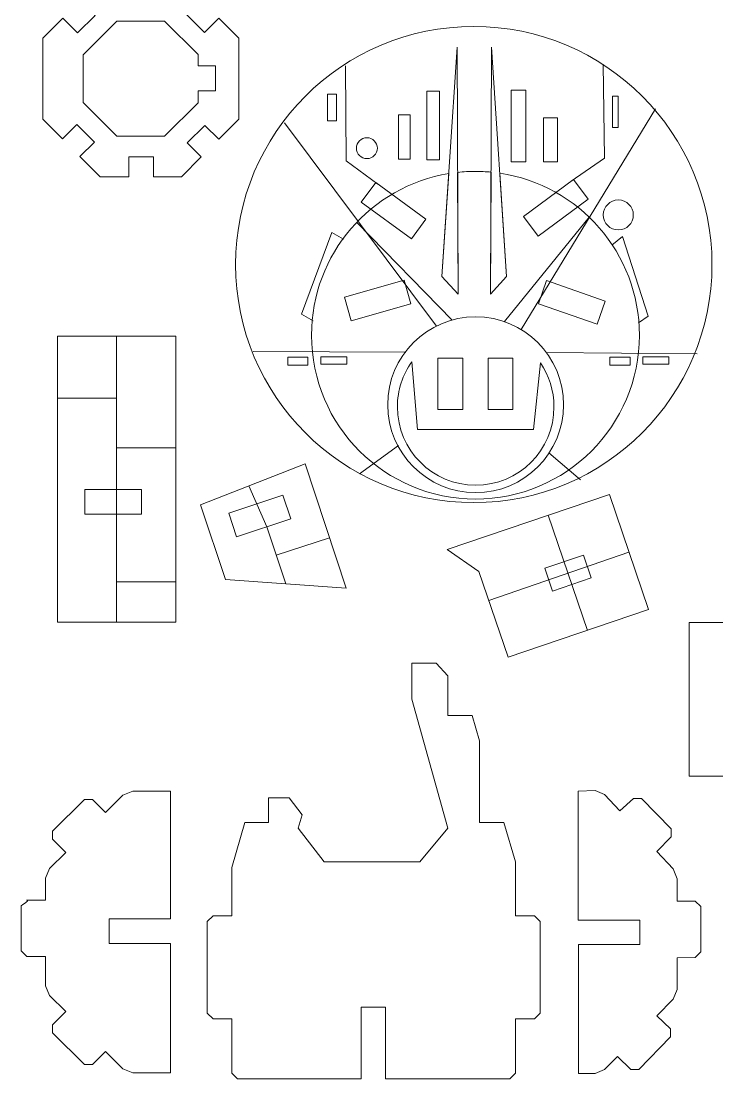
# Model space of a CAD drawing. Header units: millimetres. Extents: x -90 to 353, y 0 to 263.
# Drawn here: x 115.1 to 208.8, y 0 to 142.6 of the extents above; entities that cross this region are included whole.
import ezdxf

# ---------------------------------------------------------------- set-up
doc = ezdxf.new("R2010")
doc.units = ezdxf.units.MM
doc.layers.add('Layer 1', color=7, linetype='Continuous')

msp = doc.modelspace()

# ---------------------------------------------------------------- linework, layer by layer
at = {"layer": 'Layer 1', "color": 114, "lineweight": 20}
for points in [[(156.4, 129.14), (157.59, 129.14), (157.59, 132.71), (156.4, 132.71), (156.4, 129.14)], [(169.76, 123.85), (171.48, 123.85), (171.48, 133.11), (169.76, 133.11), (169.76, 123.85)], [(181.14, 123.58), (183.12, 123.58), (183.12, 133.24), (181.14, 133.24), (181.14, 123.58)], [(194.77, 128.21), (195.56, 128.21), (195.56, 132.45), (194.77, 132.45), (194.77, 128.21)], [(165.93, 123.98), (167.51, 123.98), (167.51, 129.93), (165.93, 129.93), (165.93, 123.98)], [(185.5, 123.58), (187.36, 123.58), (187.36, 129.54), (185.5, 129.54), (185.5, 123.58)], [(151.04, 96.2), (153.75, 96.2), (153.75, 97.26), (151.04, 97.26), (151.04, 96.2)], [(155.47, 96.33), (158.98, 96.33), (158.98, 97.32), (155.47, 97.32), (155.47, 96.33)], [(194.43, 96.2), (197.15, 96.2), (197.15, 97.26), (194.43, 97.26), (194.43, 96.2)], [(198.87, 96.33), (202.37, 96.33), (202.37, 97.32), (198.87, 97.32), (198.87, 96.33)]]:
    msp.add_lwpolyline(points, close=True, dxfattribs=at)
at = {"layer": 'Layer 1', "color": 240, "lineweight": 20}
for points in [[(171.26, 90.22), (174.6, 90.22), (174.6, 97.14), (171.26, 97.14), (171.26, 90.22)], [(178.01, 90.22), (181.35, 90.22), (181.35, 97.14), (178.01, 97.14), (178.01, 90.22)]]:
    msp.add_lwpolyline(points, close=True, dxfattribs=at)
at = {"layer": 'Layer 1', "color": 250, "lineweight": 20}
msp.add_ellipse((176.09, 109.76), major_axis=(0, 32.09), ratio=1, dxfattribs=at)
at = {"layer": 'Layer 1', "color": 114, "lineweight": 20}
for centre, major_axis in [((161.69, 125.44), (0, 1.41)), ((195.56, 116.44), (0, 2.02)), ((176.34, 90.86), (0, 11.85))]:
    msp.add_ellipse(centre, major_axis=major_axis, ratio=1, dxfattribs=at)
at = {"layer": 'Layer 1', "color": 250, "lineweight": 20}
for points, knots in [([(122.72, 140.99), (122.72, 140.99), (120.74, 142.98), (120.74, 142.98), (120.74, 142.98), (120.74, 142.98), (118.03, 140.27), (118.03, 140.27), (118.03, 140.27), (118.03, 140.27), (118.03, 129.34), (118.03, 129.34), (118.03, 129.34), (118.03, 129.34), (120.67, 126.7), (120.67, 126.7), (120.67, 126.7), (120.67, 126.7), (122.62, 128.64), (122.62, 128.64), (122.62, 128.64), (122.62, 128.64), (124.97, 126.27), (124.97, 126.27), (124.97, 126.27), (124.97, 126.27), (123.03, 124.34), (123.03, 124.34), (123.03, 124.34), (123.03, 124.34), (125.76, 121.6), (125.76, 121.6), (125.76, 121.6), (125.76, 121.6), (129.61, 121.6), (129.61, 121.6), (129.61, 121.6), (129.61, 121.6), (129.61, 124.28), (129.61, 124.28), (129.61, 124.28), (129.61, 124.28), (132.95, 124.28), (132.95, 124.28), (132.95, 124.28), (132.95, 124.28), (132.95, 121.6), (132.95, 121.6), (132.95, 121.6), (132.95, 121.6), (136.69, 121.6), (136.69, 121.6), (136.69, 121.6), (136.69, 121.6), (139.37, 124.28), (139.37, 124.28), (139.37, 124.28), (139.37, 124.28), (137.49, 126.17), (137.49, 126.17), (137.49, 126.17), (137.49, 126.17), (139.86, 128.52), (139.86, 128.52), (139.86, 128.52), (139.86, 128.52), (141.73, 126.64), (141.73, 126.64), (141.73, 126.64), (141.73, 126.64), (144.43, 129.34), (144.43, 129.34), (144.43, 129.34), (144.43, 129.34), (144.43, 140.27), (144.43, 140.27), (144.43, 140.27), (144.43, 140.27), (141.73, 142.96), (141.73, 142.96), (141.73, 142.96), (141.73, 142.96), (139.79, 141.04), (139.79, 141.04), (139.79, 141.04), (139.79, 141.04), (137.44, 143.41), (137.44, 143.41), (137.44, 143.41), (137.44, 143.41), (139.37, 145.32), (139.37, 145.32), (139.37, 145.32), (139.37, 145.32), (136.69, 148), (136.69, 148), (136.69, 148), (136.69, 148), (132.88, 148), (132.88, 148), (132.88, 148), (132.88, 148), (132.88, 145.2), (132.88, 145.2), (132.88, 145.2), (132.88, 145.2), (129.54, 145.2), (129.54, 145.2), (129.54, 145.2), (129.54, 145.2), (129.54, 148), (129.54, 148), (129.54, 148), (129.54, 148), (125.76, 148), (125.76, 148), (125.76, 148), (125.76, 148), (123.1, 145.34), (123.1, 145.34), (123.1, 145.34), (123.1, 145.34), (125.09, 143.34), (125.09, 143.34), (125.09, 143.34), (125.09, 143.34), (122.72, 140.99), (122.72, 140.99)], [0, 0, 0, 0, 0.030303, 0.030303, 0.030303, 0.030303, 0.060606, 0.060606, 0.060606, 0.060606, 0.090909, 0.090909, 0.090909, 0.090909, 0.121212, 0.121212, 0.121212, 0.121212, 0.151515, 0.151515, 0.151515, 0.151515, 0.181818, 0.181818, 0.181818, 0.181818, 0.212121, 0.212121, 0.212121, 0.212121, 0.242424, 0.242424, 0.242424, 0.242424, 0.272727, 0.272727, 0.272727, 0.272727, 0.30303, 0.30303, 0.30303, 0.30303, 0.333333, 0.333333, 0.333333, 0.333333, 0.363636, 0.363636, 0.363636, 0.363636, 0.393939, 0.393939, 0.393939, 0.393939, 0.424242, 0.424242, 0.424242, 0.424242, 0.454545, 0.454545, 0.454545, 0.454545, 0.484848, 0.484848, 0.484848, 0.484848, 0.515152, 0.515152, 0.515152, 0.515152, 0.545455, 0.545455, 0.545455, 0.545455, 0.575758, 0.575758, 0.575758, 0.575758, 0.606061, 0.606061, 0.606061, 0.606061, 0.636364, 0.636364, 0.636364, 0.636364, 0.666667, 0.666667, 0.666667, 0.666667, 0.69697, 0.69697, 0.69697, 0.69697, 0.727273, 0.727273, 0.727273, 0.727273, 0.757576, 0.757576, 0.757576, 0.757576, 0.787879, 0.787879, 0.787879, 0.787879, 0.818182, 0.818182, 0.818182, 0.818182, 0.848485, 0.848485, 0.848485, 0.848485, 0.878788, 0.878788, 0.878788, 0.878788, 0.909091, 0.909091, 0.909091, 0.909091, 0.939394, 0.939394, 0.939394, 0.939394, 1, 1, 1, 1]), ([(119.99, 100.09), (119.99, 100.09), (135.94, 100.09), (135.94, 100.09), (135.94, 100.09), (135.94, 100.09), (135.94, 61.55), (135.94, 61.55), (135.94, 61.55), (135.94, 61.55), (119.99, 61.55), (119.99, 61.55), (119.99, 61.55), (119.99, 61.55), (119.99, 100.09), (119.99, 100.09)], [0, 0, 0, 0, 0.2, 0.2, 0.2, 0.2, 0.4, 0.4, 0.4, 0.4, 0.6, 0.6, 0.6, 0.6, 1, 1, 1, 1]), ([(139.28, 77.36), (139.28, 77.36), (142.62, 67.31), (142.62, 67.31), (142.62, 67.31), (142.62, 67.31), (158.88, 66.13), (158.88, 66.13), (158.88, 66.13), (158.88, 66.13), (153.35, 82.88), (153.35, 82.88), (153.35, 82.88), (153.35, 82.88), (139.28, 77.36), (139.28, 77.36)], [0, 0, 0, 0, 0.2, 0.2, 0.2, 0.2, 0.4, 0.4, 0.4, 0.4, 0.6, 0.6, 0.6, 0.6, 1, 1, 1, 1]), ([(194.36, 78.77), (194.36, 78.77), (199.63, 63.24), (199.63, 63.24), (199.63, 63.24), (199.63, 63.24), (180.72, 56.82), (180.72, 56.82), (180.72, 56.82), (180.72, 56.82), (176.79, 68.38), (176.79, 68.38), (176.79, 68.38), (176.79, 68.38), (172.49, 71.34), (172.49, 71.34), (172.49, 71.34), (172.49, 71.34), (194.36, 78.77), (194.36, 78.77)], [0, 0, 0, 0, 0.166667, 0.166667, 0.166667, 0.166667, 0.333333, 0.333333, 0.333333, 0.333333, 0.5, 0.5, 0.5, 0.5, 0.666667, 0.666667, 0.666667, 0.666667, 1, 1, 1, 1]), ([(205.1, 40.8), (205.1, 40.8), (205.1, 61.51), (205.1, 61.51), (205.1, 61.51), (205.1, 61.51), (210.03, 61.51), (210.03, 61.51), (210.03, 61.51), (210.03, 61.51), (211.33, 60.97), (211.33, 60.97), (211.33, 60.97), (211.33, 60.97), (213.2, 59.09), (213.2, 59.09), (213.2, 59.09), (213.2, 59.09), (215, 60.88), (215, 60.88), (215, 60.88), (215, 60.88), (216.08, 60.87), (216.08, 60.87), (216.08, 60.87), (216.08, 60.87), (219.46, 57.46), (219.46, 57.46), (219.46, 57.46), (219.46, 57.46), (219.49, 56.35), (219.49, 56.35), (219.49, 56.35), (219.49, 56.35), (217.79, 54.45), (217.79, 54.45), (217.79, 54.45), (217.79, 54.45), (220.25, 51.96), (220.25, 51.96), (220.25, 51.96), (220.25, 51.96), (220.79, 50.66), (220.79, 50.66), (220.79, 50.66), (220.79, 50.66), (220.79, 44.32), (220.79, 44.32), (220.79, 44.32), (220.79, 44.32), (213.65, 44.1), (213.65, 44.1), (213.65, 44.1), (213.65, 44.1), (213.65, 40.8), (213.65, 40.8), (213.65, 40.8), (213.65, 40.8), (205.1, 40.8), (205.1, 40.8)], [0, 0, 0, 0, 0.0625, 0.0625, 0.0625, 0.0625, 0.125, 0.125, 0.125, 0.125, 0.1875, 0.1875, 0.1875, 0.1875, 0.25, 0.25, 0.25, 0.25, 0.3125, 0.3125, 0.3125, 0.3125, 0.375, 0.375, 0.375, 0.375, 0.4375, 0.4375, 0.4375, 0.4375, 0.5, 0.5, 0.5, 0.5, 0.5625, 0.5625, 0.5625, 0.5625, 0.625, 0.625, 0.625, 0.625, 0.6875, 0.6875, 0.6875, 0.6875, 0.75, 0.75, 0.75, 0.75, 0.8125, 0.8125, 0.8125, 0.8125, 0.875, 0.875, 0.875, 0.875, 1, 1, 1, 1]), ([(143.5, 8.1), (143.5, 8.1), (143.5, 0.76), (143.5, 0.76), (143.5, 0.76), (143.5, 0.76), (144.26, 0), (144.26, 0), (144.26, 0), (144.26, 0), (160.91, 0), (160.91, 0), (160.91, 0), (160.91, 0), (160.91, 9.64), (160.91, 9.64), (160.91, 9.64), (160.91, 9.64), (164.21, 9.64), (164.21, 9.64), (164.21, 9.64), (164.21, 9.64), (164.21, 0), (164.21, 0), (164.21, 0), (164.21, 0), (180.94, 0), (180.94, 0), (180.94, 0), (180.94, 0), (181.7, 0.76), (181.7, 0.76), (181.7, 0.76), (181.7, 0.76), (181.7, 8.1), (181.7, 8.1), (181.7, 8.1), (181.7, 8.1), (184.27, 8.1), (184.27, 8.1), (184.27, 8.1), (184.27, 8.1), (185.03, 8.86), (185.03, 8.86), (185.03, 8.86), (185.03, 8.86), (185.03, 21.22), (185.03, 21.22), (185.03, 21.22), (185.03, 21.22), (184.27, 21.98), (184.27, 21.98), (184.27, 21.98), (184.27, 21.98), (181.7, 21.98), (181.7, 21.98), (181.7, 21.98), (181.7, 21.98), (181.7, 29.25), (181.7, 29.25), (181.7, 29.25), (181.7, 29.25), (180.12, 34.57), (180.12, 34.57), (180.12, 34.57), (180.12, 34.57), (176.87, 34.57), (176.87, 34.57), (176.87, 34.57), (176.87, 34.57), (176.87, 45.54), (176.87, 45.54), (176.87, 45.54), (176.87, 45.54), (175.85, 48.98), (175.85, 48.98), (175.85, 48.98), (175.85, 48.98), (172.57, 48.98), (172.57, 48.98), (172.57, 48.98), (172.57, 48.98), (172.57, 54.3), (172.57, 54.3), (172.57, 54.3), (172.57, 54.3), (171.02, 56.02), (171.02, 56.02), (171.02, 56.02), (171.02, 56.02), (167.74, 56.02), (167.74, 56.02), (167.74, 56.02), (167.74, 56.02), (167.74, 51.19), (167.74, 51.19), (167.74, 51.19), (167.74, 51.19), (172.57, 33.81), (172.57, 33.81), (172.57, 33.81), (172.57, 33.81), (168.81, 29.25), (168.81, 29.25), (168.81, 29.25), (168.81, 29.25), (155.94, 29.25), (155.94, 29.25), (155.94, 29.25), (155.94, 29.25), (152.45, 33.81), (152.45, 33.81), (152.45, 33.81), (152.45, 33.81), (152.95, 35.6), (152.95, 35.6), (152.95, 35.6), (152.95, 35.6), (151.23, 37.86), (151.23, 37.86), (151.23, 37.86), (151.23, 37.86), (148.41, 37.86), (148.41, 37.86), (148.41, 37.86), (148.41, 37.86), (148.41, 34.57), (148.41, 34.57), (148.41, 34.57), (148.41, 34.57), (145.25, 34.57), (145.25, 34.57), (145.25, 34.57), (145.25, 34.57), (143.5, 28.49), (143.5, 28.49), (143.5, 28.49), (143.5, 28.49), (143.5, 21.98), (143.5, 21.98), (143.5, 21.98), (143.5, 21.98), (140.96, 21.98), (140.96, 21.98), (140.96, 21.98), (140.96, 21.98), (140.19, 21.22), (140.19, 21.22), (140.19, 21.22), (140.19, 21.22), (140.19, 8.86), (140.19, 8.86), (140.19, 8.86), (140.19, 8.86), (140.96, 8.1), (140.96, 8.1), (140.96, 8.1), (140.96, 8.1), (143.5, 8.1), (143.5, 8.1)], [0, 0, 0, 0, 0.02439, 0.02439, 0.02439, 0.02439, 0.04878, 0.04878, 0.04878, 0.04878, 0.073171, 0.073171, 0.073171, 0.073171, 0.097561, 0.097561, 0.097561, 0.097561, 0.121951, 0.121951, 0.121951, 0.121951, 0.146341, 0.146341, 0.146341, 0.146341, 0.170732, 0.170732, 0.170732, 0.170732, 0.195122, 0.195122, 0.195122, 0.195122, 0.219512, 0.219512, 0.219512, 0.219512, 0.243902, 0.243902, 0.243902, 0.243902, 0.268293, 0.268293, 0.268293, 0.268293, 0.292683, 0.292683, 0.292683, 0.292683, 0.317073, 0.317073, 0.317073, 0.317073, 0.341463, 0.341463, 0.341463, 0.341463, 0.365854, 0.365854, 0.365854, 0.365854, 0.390244, 0.390244, 0.390244, 0.390244, 0.414634, 0.414634, 0.414634, 0.414634, 0.439024, 0.439024, 0.439024, 0.439024, 0.463415, 0.463415, 0.463415, 0.463415, 0.487805, 0.487805, 0.487805, 0.487805, 0.512195, 0.512195, 0.512195, 0.512195, 0.536585, 0.536585, 0.536585, 0.536585, 0.560976, 0.560976, 0.560976, 0.560976, 0.585366, 0.585366, 0.585366, 0.585366, 0.609756, 0.609756, 0.609756, 0.609756, 0.634146, 0.634146, 0.634146, 0.634146, 0.658537, 0.658537, 0.658537, 0.658537, 0.682927, 0.682927, 0.682927, 0.682927, 0.707317, 0.707317, 0.707317, 0.707317, 0.731707, 0.731707, 0.731707, 0.731707, 0.756098, 0.756098, 0.756098, 0.756098, 0.780488, 0.780488, 0.780488, 0.780488, 0.804878, 0.804878, 0.804878, 0.804878, 0.829268, 0.829268, 0.829268, 0.829268, 0.853659, 0.853659, 0.853659, 0.853659, 0.878049, 0.878049, 0.878049, 0.878049, 0.902439, 0.902439, 0.902439, 0.902439, 0.926829, 0.926829, 0.926829, 0.926829, 0.95122, 0.95122, 0.95122, 0.95122, 1, 1, 1, 1]), ([(135.24, 0.81), (135.24, 0.81), (135.24, 18.26), (135.24, 18.26), (135.24, 18.26), (135.24, 18.26), (126.95, 18.26), (126.95, 18.26), (126.95, 18.26), (126.95, 18.26), (126.95, 21.57), (126.95, 21.57), (126.95, 21.57), (126.95, 21.57), (135.24, 21.57), (135.24, 21.57), (135.24, 21.57), (135.24, 21.57), (135.24, 38.78), (135.24, 38.78), (135.24, 38.78), (135.24, 38.78), (130.14, 38.78), (130.14, 38.78), (130.14, 38.78), (130.14, 38.78), (128.83, 38.24), (128.83, 38.24), (128.83, 38.24), (128.83, 38.24), (126.49, 35.89), (126.49, 35.89), (126.49, 35.89), (126.49, 35.89), (124.71, 37.67), (124.71, 37.67), (124.71, 37.67), (124.71, 37.67), (123.64, 37.67), (123.64, 37.67), (123.64, 37.67), (123.64, 37.67), (119.35, 33.38), (119.35, 33.38), (119.35, 33.38), (119.35, 33.38), (119.35, 32.3), (119.35, 32.3), (119.35, 32.3), (119.35, 32.3), (121.12, 30.53), (121.12, 30.53), (121.12, 30.53), (121.12, 30.53), (118.94, 28.35), (118.94, 28.35), (118.94, 28.35), (118.94, 28.35), (118.4, 27.05), (118.4, 27.05), (118.4, 27.05), (118.4, 27.05), (118.4, 24.09), (118.4, 24.09), (118.4, 24.09), (118.4, 24.09), (115.38, 24.09), (115.87, 24.09), (115.87, 24.09), (116.36, 24.09), (115.11, 23.33), (115.11, 23.33), (115.11, 23.33), (115.11, 23.33), (115.11, 17.27), (115.11, 17.27), (115.11, 17.27), (115.11, 17.27), (115.87, 16.5), (115.87, 16.5), (115.87, 16.5), (115.87, 16.5), (118.4, 16.5), (118.4, 16.5), (118.4, 16.5), (118.4, 16.5), (118.4, 12.54), (118.4, 12.54), (118.4, 12.54), (118.4, 12.54), (118.94, 11.24), (118.94, 11.24), (118.94, 11.24), (118.94, 11.24), (121.12, 9.06), (121.12, 9.06), (121.12, 9.06), (121.12, 9.06), (119.35, 7.29), (119.35, 7.29), (119.35, 7.29), (119.35, 7.29), (119.35, 6.21), (119.35, 6.21), (119.35, 6.21), (119.35, 6.21), (123.64, 1.92), (123.64, 1.92), (123.64, 1.92), (123.64, 1.92), (124.71, 1.92), (124.71, 1.92), (124.71, 1.92), (124.71, 1.92), (126.49, 3.7), (126.49, 3.7), (126.49, 3.7), (126.49, 3.7), (128.83, 1.35), (128.83, 1.35), (128.83, 1.35), (128.83, 1.35), (130.14, 0.81), (130.14, 0.81), (130.14, 0.81), (130.14, 0.81), (135.24, 0.81), (135.24, 0.81)], [0, 0, 0, 0, 0.030303, 0.030303, 0.030303, 0.030303, 0.060606, 0.060606, 0.060606, 0.060606, 0.090909, 0.090909, 0.090909, 0.090909, 0.121212, 0.121212, 0.121212, 0.121212, 0.151515, 0.151515, 0.151515, 0.151515, 0.181818, 0.181818, 0.181818, 0.181818, 0.212121, 0.212121, 0.212121, 0.212121, 0.242424, 0.242424, 0.242424, 0.242424, 0.272727, 0.272727, 0.272727, 0.272727, 0.30303, 0.30303, 0.30303, 0.30303, 0.333333, 0.333333, 0.333333, 0.333333, 0.363636, 0.363636, 0.363636, 0.363636, 0.393939, 0.393939, 0.393939, 0.393939, 0.424242, 0.424242, 0.424242, 0.424242, 0.454545, 0.454545, 0.454545, 0.454545, 0.484848, 0.484848, 0.484848, 0.484848, 0.515152, 0.515152, 0.515152, 0.515152, 0.545455, 0.545455, 0.545455, 0.545455, 0.575758, 0.575758, 0.575758, 0.575758, 0.606061, 0.606061, 0.606061, 0.606061, 0.636364, 0.636364, 0.636364, 0.636364, 0.666667, 0.666667, 0.666667, 0.666667, 0.69697, 0.69697, 0.69697, 0.69697, 0.727273, 0.727273, 0.727273, 0.727273, 0.757576, 0.757576, 0.757576, 0.757576, 0.787879, 0.787879, 0.787879, 0.787879, 0.818182, 0.818182, 0.818182, 0.818182, 0.848485, 0.848485, 0.848485, 0.848485, 0.878788, 0.878788, 0.878788, 0.878788, 0.909091, 0.909091, 0.909091, 0.909091, 0.939394, 0.939394, 0.939394, 0.939394, 1, 1, 1, 1]), ([(190.2, 0.71), (190.2, 0.71), (192.42, 0.71), (192.42, 0.71), (192.42, 0.71), (192.42, 0.71), (193.72, 1.25), (193.72, 1.25), (193.72, 1.25), (193.72, 1.25), (195.43, 3.01), (195.43, 3.01), (195.43, 3.01), (195.43, 3.01), (197.25, 1.24), (197.25, 1.24), (197.25, 1.24), (197.25, 1.24), (198.33, 1.25), (198.33, 1.25), (198.33, 1.25), (198.33, 1.25), (202.61, 5.66), (202.61, 5.66), (202.61, 5.66), (202.61, 5.66), (202.59, 6.74), (202.59, 6.74), (202.59, 6.74), (202.59, 6.74), (200.77, 8.51), (200.77, 8.51), (200.77, 8.51), (200.77, 8.51), (202.94, 10.74), (202.94, 10.74), (202.94, 10.74), (202.94, 10.74), (203.47, 12.05), (203.47, 12.05), (203.47, 12.05), (203.47, 12.05), (203.47, 16.3), (203.47, 16.3), (203.47, 16.3), (203.47, 16.3), (205.91, 16.35), (205.91, 16.35), (205.91, 16.35), (205.91, 16.35), (206.68, 17.12), (206.68, 17.12), (206.68, 17.12), (206.68, 17.12), (206.68, 23.21), (206.68, 23.21), (206.68, 23.21), (206.68, 23.21), (205.91, 23.97), (205.91, 23.97), (205.91, 23.97), (205.91, 23.97), (203.47, 23.97), (203.47, 23.97), (203.47, 23.97), (203.47, 23.97), (203.47, 26.97), (203.47, 26.97), (203.47, 26.97), (203.47, 26.97), (202.95, 28.29), (202.95, 28.29), (202.95, 28.29), (202.95, 28.29), (200.77, 30.66), (200.77, 30.66), (200.77, 30.66), (200.77, 30.66), (202.66, 32.6), (202.66, 32.6), (202.66, 32.6), (202.66, 32.6), (202.66, 33.7), (202.66, 33.7), (202.66, 33.7), (202.66, 33.7), (198.69, 37.77), (198.69, 37.77), (198.69, 37.77), (198.69, 37.77), (197.6, 37.8), (197.6, 37.8), (197.6, 37.8), (197.6, 37.8), (195.76, 36.11), (195.76, 36.11), (195.76, 36.11), (195.76, 36.11), (193.72, 38.32), (193.72, 38.32), (193.72, 38.32), (193.72, 38.32), (192.44, 38.88), (192.44, 38.88), (192.44, 38.88), (192.44, 38.88), (190.17, 38.79), (190.17, 38.79), (190.17, 38.79), (190.17, 38.79), (190.17, 21.39), (190.17, 21.39), (190.17, 21.39), (190.17, 21.39), (198.44, 21.39), (198.44, 21.39), (198.44, 21.39), (198.44, 21.39), (198.44, 18.12), (198.44, 18.12), (198.44, 18.12), (198.44, 18.12), (190.2, 18.12), (190.2, 18.12), (190.2, 18.12), (190.2, 18.12), (190.2, 0.71), (190.2, 0.71)], [0, 0, 0, 0, 0.030303, 0.030303, 0.030303, 0.030303, 0.060606, 0.060606, 0.060606, 0.060606, 0.090909, 0.090909, 0.090909, 0.090909, 0.121212, 0.121212, 0.121212, 0.121212, 0.151515, 0.151515, 0.151515, 0.151515, 0.181818, 0.181818, 0.181818, 0.181818, 0.212121, 0.212121, 0.212121, 0.212121, 0.242424, 0.242424, 0.242424, 0.242424, 0.272727, 0.272727, 0.272727, 0.272727, 0.30303, 0.30303, 0.30303, 0.30303, 0.333333, 0.333333, 0.333333, 0.333333, 0.363636, 0.363636, 0.363636, 0.363636, 0.393939, 0.393939, 0.393939, 0.393939, 0.424242, 0.424242, 0.424242, 0.424242, 0.454545, 0.454545, 0.454545, 0.454545, 0.484848, 0.484848, 0.484848, 0.484848, 0.515152, 0.515152, 0.515152, 0.515152, 0.545455, 0.545455, 0.545455, 0.545455, 0.575758, 0.575758, 0.575758, 0.575758, 0.606061, 0.606061, 0.606061, 0.606061, 0.636364, 0.636364, 0.636364, 0.636364, 0.666667, 0.666667, 0.666667, 0.666667, 0.69697, 0.69697, 0.69697, 0.69697, 0.727273, 0.727273, 0.727273, 0.727273, 0.757576, 0.757576, 0.757576, 0.757576, 0.787879, 0.787879, 0.787879, 0.787879, 0.818182, 0.818182, 0.818182, 0.818182, 0.848485, 0.848485, 0.848485, 0.848485, 0.878788, 0.878788, 0.878788, 0.878788, 0.909091, 0.909091, 0.909091, 0.909091, 0.939394, 0.939394, 0.939394, 0.939394, 1, 1, 1, 1])]:
    msp.add_open_spline(points, degree=3, knots=knots, dxfattribs=at)
at = {"layer": 'Layer 1', "color": 240, "lineweight": 20}
for points, knots in [([(123.47, 138.02), (123.47, 138.02), (128.01, 142.56), (128.01, 142.56), (128.01, 142.56), (128.01, 142.56), (134.44, 142.56), (134.44, 142.56), (134.44, 142.56), (134.44, 142.56), (138.95, 138.06), (138.95, 138.06), (138.95, 138.06), (138.95, 138.06), (138.95, 136.55), (138.95, 136.55), (138.95, 136.55), (138.95, 136.55), (141.28, 136.55), (141.28, 136.55), (141.28, 136.55), (141.28, 136.55), (141.28, 133.15), (141.28, 133.15), (141.28, 133.15), (141.28, 133.15), (138.95, 133.15), (138.95, 133.15), (138.95, 133.15), (138.95, 133.15), (138.95, 131.54), (138.95, 131.54), (138.95, 131.54), (138.95, 131.54), (134.44, 127.04), (134.44, 127.04), (134.44, 127.04), (134.44, 127.04), (128.01, 127.04), (128.01, 127.04), (128.01, 127.04), (128.01, 127.04), (123.47, 131.59), (123.47, 131.59), (123.47, 131.59), (123.47, 131.59), (123.47, 138.02), (123.47, 138.02)], [0, 0, 0, 0, 0.076923, 0.076923, 0.076923, 0.076923, 0.153846, 0.153846, 0.153846, 0.153846, 0.230769, 0.230769, 0.230769, 0.230769, 0.307692, 0.307692, 0.307692, 0.307692, 0.384615, 0.384615, 0.384615, 0.384615, 0.461538, 0.461538, 0.461538, 0.461538, 0.538462, 0.538462, 0.538462, 0.538462, 0.615385, 0.615385, 0.615385, 0.615385, 0.692308, 0.692308, 0.692308, 0.692308, 0.769231, 0.769231, 0.769231, 0.769231, 0.846154, 0.846154, 0.846154, 0.846154, 1, 1, 1, 1]), ([(184.75, 113.59), (184.75, 113.59), (182.79, 116.24), (182.79, 116.24), (182.79, 116.24), (182.79, 116.24), (189.54, 121.22), (189.54, 121.22), (189.54, 121.22), (189.54, 121.22), (191.5, 118.56), (191.5, 118.56), (191.5, 118.56), (191.5, 118.56), (184.75, 113.59), (184.75, 113.59)], [0, 0, 0, 0, 0.2, 0.2, 0.2, 0.2, 0.4, 0.4, 0.4, 0.4, 0.6, 0.6, 0.6, 0.6, 1, 1, 1, 1]), ([(160.92, 118.15), (160.92, 118.15), (162.87, 120.82), (162.87, 120.82), (162.87, 120.82), (162.87, 120.82), (169.64, 115.88), (169.64, 115.88), (169.64, 115.88), (169.64, 115.88), (167.69, 113.21), (167.69, 113.21), (167.69, 113.21), (167.69, 113.21), (160.92, 118.15), (160.92, 118.15)], [0, 0, 0, 0, 0.2, 0.2, 0.2, 0.2, 0.4, 0.4, 0.4, 0.4, 0.6, 0.6, 0.6, 0.6, 1, 1, 1, 1]), ([(166.72, 107.65), (166.72, 107.65), (167.62, 104.48), (167.62, 104.48), (167.62, 104.48), (167.62, 104.48), (159.56, 102.19), (159.56, 102.19), (159.56, 102.19), (159.56, 102.19), (158.66, 105.37), (158.66, 105.37), (158.66, 105.37), (158.66, 105.37), (166.72, 107.65), (166.72, 107.65)], [0, 0, 0, 0, 0.2, 0.2, 0.2, 0.2, 0.4, 0.4, 0.4, 0.4, 0.6, 0.6, 0.6, 0.6, 1, 1, 1, 1]), ([(185.9, 107.59), (185.9, 107.59), (184.81, 104.47), (184.81, 104.47), (184.81, 104.47), (184.81, 104.47), (192.73, 101.72), (192.73, 101.72), (192.73, 101.72), (192.73, 101.72), (193.81, 104.83), (193.81, 104.83), (193.81, 104.83), (193.81, 104.83), (185.9, 107.59), (185.9, 107.59)], [0, 0, 0, 0, 0.2, 0.2, 0.2, 0.2, 0.4, 0.4, 0.4, 0.4, 0.6, 0.6, 0.6, 0.6, 1, 1, 1, 1]), ([(176.34, 80.01), (182.17, 80.01), (186.89, 84.73), (186.89, 90.56), (186.89, 90.56), (186.89, 92.76), (186.21, 94.8), (185.06, 96.49), (185.06, 96.49), (185.06, 96.49), (184.12, 87.51), (184.12, 87.51), (184.12, 87.51), (184.12, 87.51), (168.52, 87.52), (168.52, 87.52), (168.52, 87.52), (168.52, 87.52), (167.73, 96.64), (167.73, 96.64), (167.73, 96.64), (166.51, 94.92), (165.8, 92.82), (165.8, 90.56), (165.8, 90.56), (165.8, 84.73), (170.52, 80.01), (176.34, 80.01)], [0, 0, 0, 0, 0.125, 0.125, 0.125, 0.125, 0.25, 0.25, 0.25, 0.25, 0.375, 0.375, 0.375, 0.375, 0.5, 0.5, 0.5, 0.5, 0.625, 0.625, 0.625, 0.625, 0.75, 0.75, 0.75, 0.75, 1, 1, 1, 1]), ([(123.71, 79.42), (123.71, 79.42), (123.71, 76.11), (123.71, 76.11), (123.71, 76.11), (123.71, 76.11), (131.32, 76.11), (131.32, 76.11), (131.32, 76.11), (131.32, 76.11), (131.32, 79.42), (131.32, 79.42), (131.32, 79.42), (131.32, 79.42), (123.71, 79.42), (123.71, 79.42)], [0, 0, 0, 0, 0.2, 0.2, 0.2, 0.2, 0.4, 0.4, 0.4, 0.4, 0.6, 0.6, 0.6, 0.6, 1, 1, 1, 1]), ([(143.09, 76.24), (143.09, 76.24), (150.38, 78.66), (150.38, 78.66), (150.38, 78.66), (150.38, 78.66), (151.43, 75.49), (151.43, 75.49), (151.43, 75.49), (151.43, 75.49), (144.14, 73.07), (144.14, 73.07), (144.14, 73.07), (144.14, 73.07), (143.09, 76.24), (143.09, 76.24)], [0, 0, 0, 0, 0.2, 0.2, 0.2, 0.2, 0.4, 0.4, 0.4, 0.4, 0.6, 0.6, 0.6, 0.6, 1, 1, 1, 1]), ([(185.64, 68.83), (185.64, 68.83), (186.69, 65.74), (186.69, 65.74), (186.69, 65.74), (186.69, 65.74), (191.91, 67.51), (191.91, 67.51), (191.91, 67.51), (191.91, 67.51), (190.86, 70.6), (190.86, 70.6), (190.86, 70.6), (190.86, 70.6), (185.64, 68.83), (185.64, 68.83)], [0, 0, 0, 0, 0.2, 0.2, 0.2, 0.2, 0.4, 0.4, 0.4, 0.4, 0.6, 0.6, 0.6, 0.6, 1, 1, 1, 1])]:
    msp.add_open_spline(points, degree=3, knots=knots, dxfattribs=at)
at = {"layer": 'Layer 1', "color": 114, "lineweight": 20}
for points, knots in [([(173.83, 139.08), (173.83, 139.08), (171.8, 108.13), (171.8, 108.13), (171.8, 108.13), (171.8, 108.13), (173.98, 105.75), (173.98, 105.75), (173.98, 105.75), (173.98, 105.75), (173.83, 139.08), (173.83, 139.08)], [0, 0, 0, 0, 0.25, 0.25, 0.25, 0.25, 0.5, 0.5, 0.5, 0.5, 1, 1, 1, 1]), ([(178.49, 139.08), (178.49, 139.08), (180.51, 108.13), (180.51, 108.13), (180.51, 108.13), (180.51, 108.13), (178.33, 105.75), (178.33, 105.75), (178.33, 105.75), (178.33, 105.75), (178.49, 139.08), (178.49, 139.08)], [0, 0, 0, 0, 0.25, 0.25, 0.25, 0.25, 0.5, 0.5, 0.5, 0.5, 1, 1, 1, 1]), ([(158.79, 136.54), (158.79, 136.54), (158.91, 123.72), (158.91, 123.72), (158.91, 123.72), (158.91, 123.72), (163.18, 120.59), (163.18, 120.59)], [0, 0, 0, 0, 0.333333, 0.333333, 0.333333, 0.333333, 1, 1, 1, 1]), ([(189.23, 120.99), (189.23, 120.99), (193.71, 124.11), (193.71, 124.11), (193.71, 124.11), (193.71, 124.11), (193.53, 136.77), (193.53, 136.77)], [0, 0, 0, 0, 0.333333, 0.333333, 0.333333, 0.333333, 1, 1, 1, 1]), ([(176.32, 78.15), (188.51, 78.15), (198.4, 88.03), (198.4, 100.23), (198.4, 100.23), (198.4, 111.31), (190.24, 120.48), (179.6, 122.07), (179.6, 122.07), (179.6, 122.07), (180.51, 108.13), (180.51, 108.13), (180.51, 108.13), (180.51, 108.13), (178.33, 105.75), (178.33, 105.75), (178.33, 105.75), (178.33, 105.75), (178.41, 122.21), (178.41, 122.21), (178.41, 122.21), (177.72, 122.28), (177.02, 122.31), (176.32, 122.31), (176.32, 122.31), (175.5, 122.31), (174.7, 122.27), (173.91, 122.18), (173.91, 122.18), (173.91, 122.18), (173.98, 105.75), (173.98, 105.75), (173.98, 105.75), (173.98, 105.75), (171.8, 108.13), (171.8, 108.13), (171.8, 108.13), (171.8, 108.13), (172.71, 122.02), (172.71, 122.02), (172.71, 122.02), (162.23, 120.3), (154.23, 111.2), (154.23, 100.23), (154.23, 100.23), (154.23, 88.03), (164.12, 78.15), (176.32, 78.15)], [0, 0, 0, 0, 0.076923, 0.076923, 0.076923, 0.076923, 0.153846, 0.153846, 0.153846, 0.153846, 0.230769, 0.230769, 0.230769, 0.230769, 0.307692, 0.307692, 0.307692, 0.307692, 0.384615, 0.384615, 0.384615, 0.384615, 0.461538, 0.461538, 0.461538, 0.461538, 0.538462, 0.538462, 0.538462, 0.538462, 0.615385, 0.615385, 0.615385, 0.615385, 0.692308, 0.692308, 0.692308, 0.692308, 0.769231, 0.769231, 0.769231, 0.769231, 0.846154, 0.846154, 0.846154, 0.846154, 1, 1, 1, 1]), ([(154.43, 102.15), (154.43, 102.15), (152.86, 103.08), (152.86, 103.08), (152.86, 103.08), (152.86, 103.08), (156.96, 114.06), (156.96, 114.06), (156.96, 114.06), (156.96, 114.06), (158.55, 113.18), (158.55, 113.18)], [0, 0, 0, 0, 0.25, 0.25, 0.25, 0.25, 0.5, 0.5, 0.5, 0.5, 1, 1, 1, 1]), ([(194.7, 112.36), (194.7, 112.36), (196.12, 113.53), (196.12, 113.53), (196.12, 113.53), (196.12, 113.53), (199.56, 102.81), (199.56, 102.81), (199.56, 102.81), (199.56, 102.81), (198.28, 101.89), (198.28, 101.89)], [0, 0, 0, 0, 0.25, 0.25, 0.25, 0.25, 0.5, 0.5, 0.5, 0.5, 1, 1, 1, 1]), ([(145.77, 79.91), (145.77, 79.91), (148.2, 74.42), (148.2, 74.42), (148.2, 74.42), (148.2, 74.42), (150.75, 66.72), (150.75, 66.72)], [0, 0, 0, 0, 0.333333, 0.333333, 0.333333, 0.333333, 1, 1, 1, 1])]:
    msp.add_open_spline(points, degree=3, knots=knots, dxfattribs=at)
for points in [[(182.48, 100.99), (182.48, 100.99), (200.55, 130.76), (200.55, 130.76)], [(171.08, 101.47), (171.08, 101.47), (150.61, 128.85), (150.61, 128.85)], [(180.21, 102.06), (180.21, 102.06), (191.65, 116.13), (191.65, 116.13)], [(173.18, 102.28), (173.18, 102.28), (160.37, 115.38), (160.37, 115.38)], [(127.97, 100.09), (127.97, 100.09), (127.97, 61.55), (127.97, 61.55)], [(166.92, 97.93), (166.92, 97.93), (146.38, 98.04), (146.38, 98.04)], [(185.78, 97.9), (185.78, 97.9), (206.2, 97.74), (206.2, 97.74)], [(119.99, 91.76), (119.99, 91.76), (127.97, 91.76), (127.97, 91.76)], [(127.97, 85.06), (127.97, 85.06), (135.94, 85.06), (135.94, 85.06)], [(165.93, 85.35), (165.93, 85.35), (160.69, 81.57), (160.69, 81.57)], [(186.2, 84.4), (186.2, 84.4), (190.45, 80.75), (190.45, 80.75)], [(186.13, 75.97), (186.13, 75.97), (191.4, 60.44), (191.4, 60.44)], [(149.47, 70.57), (149.47, 70.57), (156.63, 72.93), (156.63, 72.93)], [(178.12, 64.47), (178.12, 64.47), (196.99, 71), (196.99, 71)], [(127.97, 66.98), (127.97, 66.98), (135.94, 66.98), (135.94, 66.98)]]:
    msp.add_open_spline(points, degree=3, dxfattribs=at)

doc.saveas('drawing.dxf')
